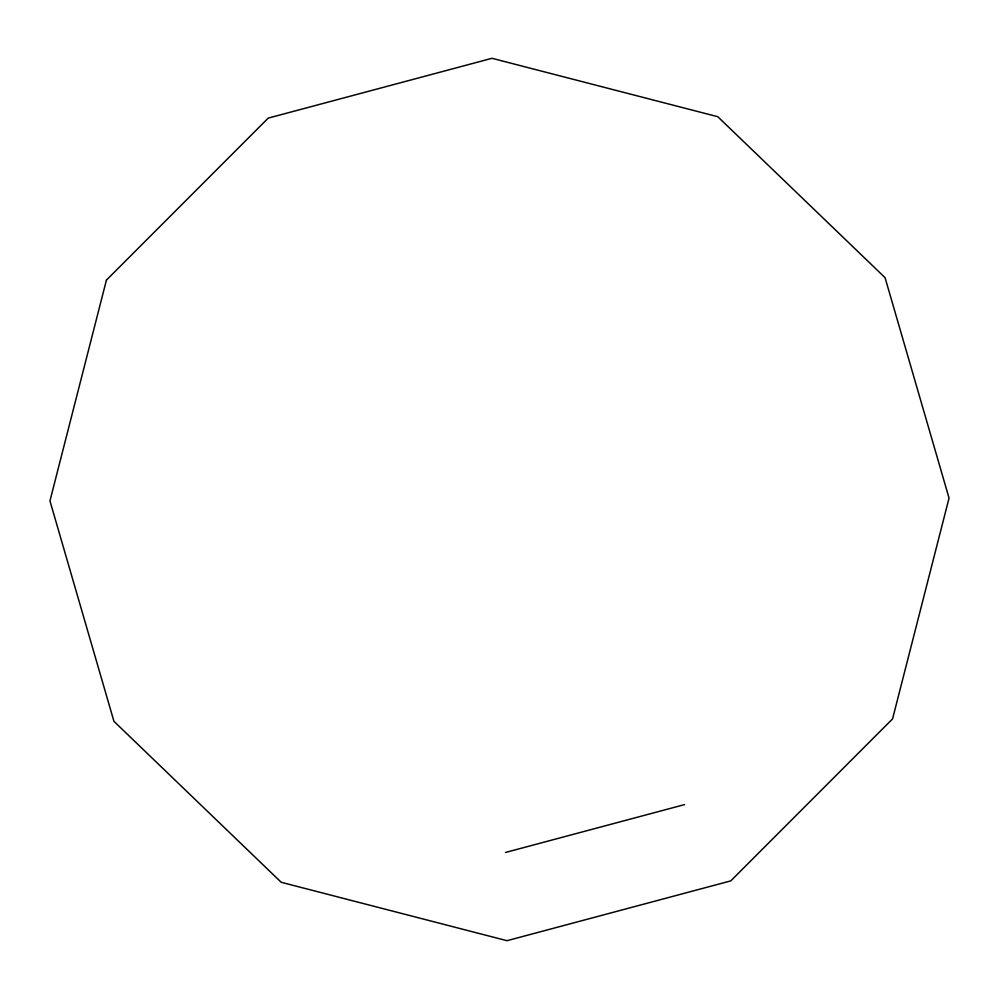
<?xml version="1.0" encoding="UTF-8"?>
<svg xmlns="http://www.w3.org/2000/svg" width="999" height="999" viewBox="0 0 999 999"><rect width="100%" height="100%" fill="white"/><g stroke="black" fill="none" stroke-linecap="round" stroke-linejoin="round"><path stroke-width="1.5" d="M505.506 852.459L684.515 804.62M106.431 280.107L49.95 500.899L113.936 721.315L281.219 882.292L507.005 940.696L730.769 880.893L892.569 718.893L949.05 498.101L885.064 277.685L717.781 116.708L491.995 58.304L268.232 118.107L106.431 280.107"/></g></svg>
